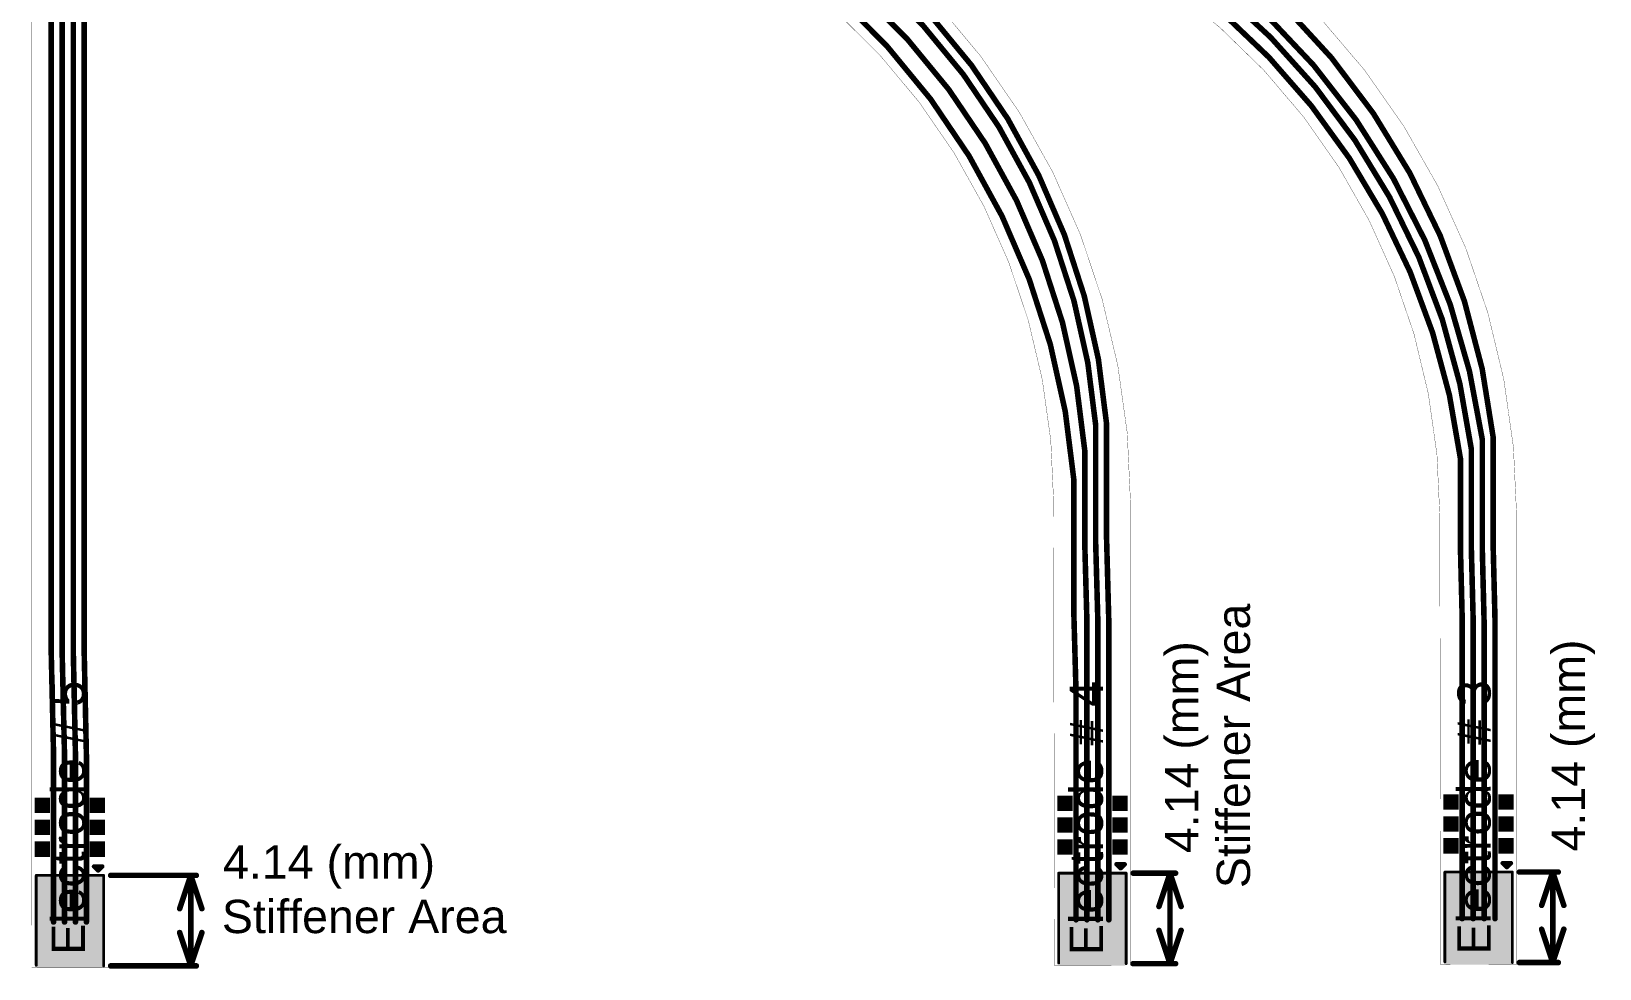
# Model space of a CAD drawing. Header units: millimetres. Extents: x 0 to 19.1, y 0 to 5.1.
# Drawn here: x 3.507 to 6.33, y 0.005 to 1.693 of the extents above; entities that cross this region are included whole.
import ezdxf

# ---------------------------------------------------------------- set-up
doc = ezdxf.new("R2010")
doc.units = ezdxf.units.MM
doc.header["$MEASUREMENT"] = 0
for name, color, linetype in [('BottomLayer', 5, 'Continuous'), ('BottomOverlay', 54, 'Continuous'), ('BottomPaste', 16, 'Continuous'), ('BottomSolder', 6, 'Continuous'), ('Mechanical1', 6, 'Continuous'), ('Mechanical2', 216, 'Continuous'), ('TopOverlay', 2, 'Continuous')]:
    doc.layers.add(name, color=color, linetype=linetype)
doc.styles.add('Arial', font='', dxfattribs={"height": 0.2})
doc.styles.get('Arial').set_extended_font_data('Arial')

# ---------------------------------------------------------------- blocks, each defined once
blk = doc.blocks.new('6_____R______P_____B_2')
at = {"layer": 'BottomLayer'}
for points in [[(-0.0433, -0.0787), (-0.0551, -0.0787), (-0.0551, 0.0787), (-0.0433, 0.0787)], [(-0.0236, -0.0787), (-0.0354, -0.0787), (-0.0354, 0.0787), (-0.0236, 0.0787)], [(-0.0039, -0.0787), (-0.0157, -0.0787), (-0.0157, 0.0787), (-0.0039, 0.0787)], [(0.0157, -0.0787), (0.0039, -0.0787), (0.0039, 0.0787), (0.0157, 0.0787)], [(0.0354, -0.0787), (0.0236, -0.0787), (0.0236, 0.0787), (0.0354, 0.0787)], [(0.0551, -0.0787), (0.0433, -0.0787), (0.0433, 0.0787), (0.0551, 0.0787)]]:
    blk.add_hatch(color=5, dxfattribs=at).paths.add_polyline_path(points)
at = {"layer": 'BottomPaste'}
for points in [[(-0.0433, -0.0787), (-0.0551, -0.0787), (-0.0551, 0.0787), (-0.0433, 0.0787)], [(-0.0236, -0.0787), (-0.0354, -0.0787), (-0.0354, 0.0787), (-0.0236, 0.0787)], [(-0.0039, -0.0787), (-0.0157, -0.0787), (-0.0157, 0.0787), (-0.0039, 0.0787)], [(0.0157, -0.0787), (0.0039, -0.0787), (0.0039, 0.0787), (0.0157, 0.0787)], [(0.0354, -0.0787), (0.0236, -0.0787), (0.0236, 0.0787), (0.0354, 0.0787)], [(0.0551, -0.0787), (0.0433, -0.0787), (0.0433, 0.0787), (0.0551, 0.0787)]]:
    blk.add_hatch(color=16, dxfattribs=at).paths.add_polyline_path(points)
at = {"layer": 'BottomSolder'}
for points in [[(-0.0393, -0.0827), (-0.0591, -0.0827), (-0.0591, 0.0827), (-0.0393, 0.0827)], [(-0.0196, -0.0827), (-0.0394, -0.0827), (-0.0394, 0.0827), (-0.0196, 0.0827)], [(0.0001, -0.0827), (-0.0197, -0.0827), (-0.0197, 0.0827), (0.0001, 0.0827)], [(0.0197, -0.0827), (-0.0001, -0.0827), (-0.0001, 0.0827), (0.0197, 0.0827)], [(0.0394, -0.0827), (0.0196, -0.0827), (0.0196, 0.0827), (0.0394, 0.0827)], [(0.0591, -0.0827), (0.0393, -0.0827), (0.0393, 0.0827), (0.0591, 0.0827)]]:
    blk.add_hatch(color=6, dxfattribs=at).paths.add_polyline_path(points)
at = {"layer": 'BottomOverlay'}
for points, const_width in [([(-0.0608, 0.084), (0.0608, 0.084)], 0.005), ([(-0.0608, -0.078), (-0.0608, 0.084)], 0.005), ([(0.0432, 0.1), (0.0582, 0.1)], 0.00787), ([(0.0432, 0.1), (0.0502, 0.093)], 0.00787), ([(0.0512, 0.093), (0.0582, 0.1)], 0.00787), ([(0.0608, -0.079), (0.0608, 0.084)], 0.005)]:
    blk.add_lwpolyline(points, dxfattribs=dict(at, const_width=const_width))
for points, const_width in [([(-0.062, 0.084, 1), (-0.0595, 0.084, 1)], 0.0025), ([(-0.062, 0.084, 1), (-0.0595, 0.084, 1)], 0.0025), ([(0.0412, 0.1, 1), (0.0452, 0.1, 1)], 0.00394), ([(0.0412, 0.1, 1), (0.0452, 0.1, 1)], 0.00394), ([(0.0482, 0.093, 1), (0.0522, 0.093, 1)], 0.00394), ([(0.0492, 0.093, 1), (0.0532, 0.093, 1)], 0.00394), ([(0.0562, 0.1, 1), (0.0602, 0.1, 1)], 0.00394), ([(0.0562, 0.1, 1), (0.0602, 0.1, 1)], 0.00394), ([(0.0595, 0.084, 1), (0.062, 0.084, 1)], 0.0025), ([(0.0595, 0.084, 1), (0.062, 0.084, 1)], 0.0025), ([(-0.062, -0.078, 1), (-0.0595, -0.078, 1)], 0.0025), ([(0.0595, -0.079, 1), (0.062, -0.079, 1)], 0.0025)]:
    blk.add_lwpolyline(points, format="xyb", close=True, dxfattribs=dict(at, const_width=const_width))
blk = doc.blocks.new('6_____R______P_____B_5')
at = {"layer": 'BottomLayer'}
for points in [[(-0.0433, -0.0787), (-0.0551, -0.0787), (-0.0551, 0.0787), (-0.0433, 0.0787)], [(-0.0236, -0.0787), (-0.0354, -0.0787), (-0.0354, 0.0787), (-0.0236, 0.0787)], [(-0.0039, -0.0787), (-0.0157, -0.0787), (-0.0157, 0.0787), (-0.0039, 0.0787)], [(0.0157, -0.0787), (0.0039, -0.0787), (0.0039, 0.0787), (0.0157, 0.0787)], [(0.0354, -0.0787), (0.0236, -0.0787), (0.0236, 0.0787), (0.0354, 0.0787)], [(0.0551, -0.0787), (0.0433, -0.0787), (0.0433, 0.0787), (0.0551, 0.0787)]]:
    blk.add_hatch(color=5, dxfattribs=at).paths.add_polyline_path(points)
at = {"layer": 'BottomPaste'}
for points in [[(-0.0433, -0.0787), (-0.0551, -0.0787), (-0.0551, 0.0787), (-0.0433, 0.0787)], [(-0.0236, -0.0787), (-0.0354, -0.0787), (-0.0354, 0.0787), (-0.0236, 0.0787)], [(-0.0039, -0.0787), (-0.0157, -0.0787), (-0.0157, 0.0787), (-0.0039, 0.0787)], [(0.0157, -0.0787), (0.0039, -0.0787), (0.0039, 0.0787), (0.0157, 0.0787)], [(0.0354, -0.0787), (0.0236, -0.0787), (0.0236, 0.0787), (0.0354, 0.0787)], [(0.0551, -0.0787), (0.0433, -0.0787), (0.0433, 0.0787), (0.0551, 0.0787)]]:
    blk.add_hatch(color=16, dxfattribs=at).paths.add_polyline_path(points)
at = {"layer": 'BottomSolder'}
for points in [[(-0.0393, -0.0827), (-0.0591, -0.0827), (-0.0591, 0.0827), (-0.0393, 0.0827)], [(-0.0196, -0.0827), (-0.0394, -0.0827), (-0.0394, 0.0827), (-0.0196, 0.0827)], [(0.0001, -0.0827), (-0.0197, -0.0827), (-0.0197, 0.0827), (0.0001, 0.0827)], [(0.0197, -0.0827), (-0.0001, -0.0827), (-0.0001, 0.0827), (0.0197, 0.0827)], [(0.0394, -0.0827), (0.0196, -0.0827), (0.0196, 0.0827), (0.0394, 0.0827)], [(0.0591, -0.0827), (0.0393, -0.0827), (0.0393, 0.0827), (0.0591, 0.0827)]]:
    blk.add_hatch(color=6, dxfattribs=at).paths.add_polyline_path(points)
at = {"layer": 'BottomOverlay'}
for points, const_width in [([(-0.0608, 0.084), (0.0608, 0.084)], 0.005), ([(-0.0608, -0.078), (-0.0608, 0.084)], 0.005), ([(0.0432, 0.1), (0.0582, 0.1)], 0.00787), ([(0.0432, 0.1), (0.0502, 0.093)], 0.00787), ([(0.0512, 0.093), (0.0582, 0.1)], 0.00787), ([(0.0608, -0.079), (0.0608, 0.084)], 0.005)]:
    blk.add_lwpolyline(points, dxfattribs=dict(at, const_width=const_width))
for points, const_width in [([(-0.062, 0.084, 1), (-0.0595, 0.084, 1)], 0.0025), ([(-0.062, 0.084, 1), (-0.0595, 0.084, 1)], 0.0025), ([(0.0412, 0.1, 1), (0.0452, 0.1, 1)], 0.00394), ([(0.0412, 0.1, 1), (0.0452, 0.1, 1)], 0.00394), ([(0.0482, 0.093, 1), (0.0522, 0.093, 1)], 0.00394), ([(0.0492, 0.093, 1), (0.0532, 0.093, 1)], 0.00394), ([(0.0562, 0.1, 1), (0.0602, 0.1, 1)], 0.00394), ([(0.0562, 0.1, 1), (0.0602, 0.1, 1)], 0.00394), ([(0.0595, 0.084, 1), (0.062, 0.084, 1)], 0.0025), ([(0.0595, 0.084, 1), (0.062, 0.084, 1)], 0.0025), ([(-0.062, -0.078, 1), (-0.0595, -0.078, 1)], 0.0025), ([(0.0595, -0.079, 1), (0.062, -0.079, 1)], 0.0025)]:
    blk.add_lwpolyline(points, format="xyb", close=True, dxfattribs=dict(at, const_width=const_width))
blk = doc.blocks.new('6_____R______P_____B_8')
at = {"layer": 'BottomLayer'}
for points in [[(-0.0433, -0.0787), (-0.0551, -0.0787), (-0.0551, 0.0787), (-0.0433, 0.0787)], [(-0.0236, -0.0787), (-0.0354, -0.0787), (-0.0354, 0.0787), (-0.0236, 0.0787)], [(-0.0039, -0.0787), (-0.0157, -0.0787), (-0.0157, 0.0787), (-0.0039, 0.0787)], [(0.0157, -0.0787), (0.0039, -0.0787), (0.0039, 0.0787), (0.0157, 0.0787)], [(0.0354, -0.0787), (0.0236, -0.0787), (0.0236, 0.0787), (0.0354, 0.0787)], [(0.0551, -0.0787), (0.0433, -0.0787), (0.0433, 0.0787), (0.0551, 0.0787)]]:
    blk.add_hatch(color=5, dxfattribs=at).paths.add_polyline_path(points)
at = {"layer": 'BottomPaste'}
for points in [[(-0.0433, -0.0787), (-0.0551, -0.0787), (-0.0551, 0.0787), (-0.0433, 0.0787)], [(-0.0236, -0.0787), (-0.0354, -0.0787), (-0.0354, 0.0787), (-0.0236, 0.0787)], [(-0.0039, -0.0787), (-0.0157, -0.0787), (-0.0157, 0.0787), (-0.0039, 0.0787)], [(0.0157, -0.0787), (0.0039, -0.0787), (0.0039, 0.0787), (0.0157, 0.0787)], [(0.0354, -0.0787), (0.0236, -0.0787), (0.0236, 0.0787), (0.0354, 0.0787)], [(0.0551, -0.0787), (0.0433, -0.0787), (0.0433, 0.0787), (0.0551, 0.0787)]]:
    blk.add_hatch(color=16, dxfattribs=at).paths.add_polyline_path(points)
at = {"layer": 'BottomSolder'}
for points in [[(-0.0393, -0.0827), (-0.0591, -0.0827), (-0.0591, 0.0827), (-0.0393, 0.0827)], [(-0.0196, -0.0827), (-0.0394, -0.0827), (-0.0394, 0.0827), (-0.0196, 0.0827)], [(0.0001, -0.0827), (-0.0197, -0.0827), (-0.0197, 0.0827), (0.0001, 0.0827)], [(0.0197, -0.0827), (-0.0001, -0.0827), (-0.0001, 0.0827), (0.0197, 0.0827)], [(0.0394, -0.0827), (0.0196, -0.0827), (0.0196, 0.0827), (0.0394, 0.0827)], [(0.0591, -0.0827), (0.0393, -0.0827), (0.0393, 0.0827), (0.0591, 0.0827)]]:
    blk.add_hatch(color=6, dxfattribs=at).paths.add_polyline_path(points)
at = {"layer": 'BottomOverlay'}
for points, const_width in [([(-0.0608, 0.084), (0.0608, 0.084)], 0.005), ([(-0.0608, -0.078), (-0.0608, 0.084)], 0.005), ([(0.0432, 0.1), (0.0582, 0.1)], 0.00787), ([(0.0432, 0.1), (0.0502, 0.093)], 0.00787), ([(0.0512, 0.093), (0.0582, 0.1)], 0.00787), ([(0.0608, -0.079), (0.0608, 0.084)], 0.005)]:
    blk.add_lwpolyline(points, dxfattribs=dict(at, const_width=const_width))
for points, const_width in [([(-0.062, 0.084, 1), (-0.0595, 0.084, 1)], 0.0025), ([(-0.062, 0.084, 1), (-0.0595, 0.084, 1)], 0.0025), ([(0.0412, 0.1, 1), (0.0452, 0.1, 1)], 0.00394), ([(0.0412, 0.1, 1), (0.0452, 0.1, 1)], 0.00394), ([(0.0482, 0.093, 1), (0.0522, 0.093, 1)], 0.00394), ([(0.0492, 0.093, 1), (0.0532, 0.093, 1)], 0.00394), ([(0.0562, 0.1, 1), (0.0602, 0.1, 1)], 0.00394), ([(0.0562, 0.1, 1), (0.0602, 0.1, 1)], 0.00394), ([(0.0595, 0.084, 1), (0.062, 0.084, 1)], 0.0025), ([(0.0595, 0.084, 1), (0.062, 0.084, 1)], 0.0025), ([(-0.062, -0.078, 1), (-0.0595, -0.078, 1)], 0.0025), ([(0.0595, -0.079, 1), (0.062, -0.079, 1)], 0.0025)]:
    blk.add_lwpolyline(points, format="xyb", close=True, dxfattribs=dict(at, const_width=const_width))

msp = doc.modelspace()

# ---------------------------------------------------------------- hatches: boundary and pattern name
at = {"layer": 'BottomLayer'}
for points in [[(5.3579, 0.2932), (5.3579, 0.3128), (5.3776, 0.3128), (5.3776, 0.2932)], [(5.4766, 0.3128), (5.4766, 0.2932), (5.4569, 0.2932), (5.4569, 0.3128)], [(6.0532, 0.2952), (6.0532, 0.3148), (6.0729, 0.3148), (6.0729, 0.2952)], [(6.1719, 0.3148), (6.1719, 0.2952), (6.1522, 0.2952), (6.1522, 0.3148)], [(3.5172, 0.2892), (3.5172, 0.3088), (3.5368, 0.3088), (3.5368, 0.2892)], [(3.6358, 0.3088), (3.6358, 0.2892), (3.6162, 0.2892), (3.6162, 0.3088)], [(3.5368, 0.2695), (3.5368, 0.2498), (3.5172, 0.2498), (3.5172, 0.2695)], [(3.6358, 0.2695), (3.6358, 0.2498), (3.6162, 0.2498), (3.6162, 0.2695)], [(5.3776, 0.2735), (5.3776, 0.2538), (5.3579, 0.2538), (5.3579, 0.2735)], [(5.4766, 0.2735), (5.4766, 0.2538), (5.4569, 0.2538), (5.4569, 0.2735)], [(6.0729, 0.2755), (6.0729, 0.2558), (6.0532, 0.2558), (6.0532, 0.2755)], [(6.1719, 0.2755), (6.1719, 0.2558), (6.1522, 0.2558), (6.1522, 0.2755)], [(3.5368, 0.2301), (3.5368, 0.2104), (3.5172, 0.2104), (3.5172, 0.2301)], [(3.6358, 0.2301), (3.6358, 0.2104), (3.6162, 0.2104), (3.6162, 0.2301)], [(5.3776, 0.2341), (5.3776, 0.2144), (5.3579, 0.2144), (5.3579, 0.2341)], [(5.4766, 0.2341), (5.4766, 0.2144), (5.4569, 0.2144), (5.4569, 0.2341)], [(6.0729, 0.2361), (6.0729, 0.2164), (6.0532, 0.2164), (6.0532, 0.2361)], [(6.1719, 0.2361), (6.1719, 0.2164), (6.1522, 0.2164), (6.1522, 0.2361)]]:
    msp.add_hatch(color=5, dxfattribs=at).paths.add_polyline_path(points)
at = {"layer": 'BottomPaste'}
for points in [[(5.3579, 0.2932), (5.3579, 0.3128), (5.3776, 0.3128), (5.3776, 0.2932)], [(5.4766, 0.3128), (5.4766, 0.2932), (5.4569, 0.2932), (5.4569, 0.3128)], [(6.0532, 0.2952), (6.0532, 0.3148), (6.0729, 0.3148), (6.0729, 0.2952)], [(6.1719, 0.3148), (6.1719, 0.2952), (6.1522, 0.2952), (6.1522, 0.3148)], [(3.5172, 0.2892), (3.5172, 0.3088), (3.5368, 0.3088), (3.5368, 0.2892)], [(3.6358, 0.3088), (3.6358, 0.2892), (3.6162, 0.2892), (3.6162, 0.3088)], [(3.5368, 0.2695), (3.5368, 0.2498), (3.5172, 0.2498), (3.5172, 0.2695)], [(3.6358, 0.2695), (3.6358, 0.2498), (3.6162, 0.2498), (3.6162, 0.2695)], [(5.3776, 0.2735), (5.3776, 0.2538), (5.3579, 0.2538), (5.3579, 0.2735)], [(5.4766, 0.2735), (5.4766, 0.2538), (5.4569, 0.2538), (5.4569, 0.2735)], [(6.0729, 0.2755), (6.0729, 0.2558), (6.0532, 0.2558), (6.0532, 0.2755)], [(6.1719, 0.2755), (6.1719, 0.2558), (6.1522, 0.2558), (6.1522, 0.2755)], [(3.5368, 0.2301), (3.5368, 0.2104), (3.5172, 0.2104), (3.5172, 0.2301)], [(3.6358, 0.2301), (3.6358, 0.2104), (3.6162, 0.2104), (3.6162, 0.2301)], [(5.3776, 0.2341), (5.3776, 0.2144), (5.3579, 0.2144), (5.3579, 0.2341)], [(5.4766, 0.2341), (5.4766, 0.2144), (5.4569, 0.2144), (5.4569, 0.2341)], [(6.0729, 0.2361), (6.0729, 0.2164), (6.0532, 0.2164), (6.0532, 0.2361)], [(6.1719, 0.2361), (6.1719, 0.2164), (6.1522, 0.2164), (6.1522, 0.2361)]]:
    msp.add_hatch(color=16, dxfattribs=at).paths.add_polyline_path(points)
at = {"layer": 'BottomSolder'}
for points in [[(3.5132, 0.2852), (3.5132, 0.3128), (3.5408, 0.3128), (3.5408, 0.2852)], [(3.6398, 0.3128), (3.6398, 0.2852), (3.6122, 0.2852), (3.6122, 0.3128)], [(5.3539, 0.2892), (5.3539, 0.3168), (5.3816, 0.3168), (5.3816, 0.2892)], [(5.4806, 0.3168), (5.4806, 0.2892), (5.4529, 0.2892), (5.4529, 0.3168)], [(6.0492, 0.2912), (6.0492, 0.3188), (6.0769, 0.3188), (6.0769, 0.2912)], [(6.1759, 0.3188), (6.1759, 0.2912), (6.1482, 0.2912), (6.1482, 0.3188)], [(3.5408, 0.2735), (3.5408, 0.2458), (3.5132, 0.2458), (3.5132, 0.2735)], [(3.6398, 0.2735), (3.6398, 0.2458), (3.6122, 0.2458), (3.6122, 0.2735)], [(5.3816, 0.2775), (5.3816, 0.2498), (5.3539, 0.2498), (5.3539, 0.2775)], [(5.4806, 0.2775), (5.4806, 0.2498), (5.4529, 0.2498), (5.4529, 0.2775)], [(6.0769, 0.2795), (6.0769, 0.2518), (6.0492, 0.2518), (6.0492, 0.2795)], [(6.1759, 0.2795), (6.1759, 0.2518), (6.1482, 0.2518), (6.1482, 0.2795)], [(3.5408, 0.2341), (3.5408, 0.2064), (3.5132, 0.2064), (3.5132, 0.2341)], [(3.6398, 0.2341), (3.6398, 0.2064), (3.6122, 0.2064), (3.6122, 0.2341)], [(5.3816, 0.2381), (5.3816, 0.2104), (5.3539, 0.2104), (5.3539, 0.2381)], [(5.4806, 0.2381), (5.4806, 0.2104), (5.4529, 0.2104), (5.4529, 0.2381)], [(6.0769, 0.2401), (6.0769, 0.2124), (6.0492, 0.2124), (6.0492, 0.2401)], [(6.1759, 0.2401), (6.1759, 0.2124), (6.1482, 0.2124), (6.1482, 0.2401)]]:
    msp.add_hatch(color=6, dxfattribs=at).paths.add_polyline_path(points)

# ---------------------------------------------------------------- linework, layer by layer
at = {"layer": 'BottomLayer', "const_width": 0.01}
for points in [[(4.2665, 3.7609, -0.407274), (7.546, 0.7022)], [(4.6671, 3.7672, -0.399477), (7.5657, 0.3662)], [(4.4736, 3.7403, -0.38679), (7.5226, 0.6839)], [(4.24, 3.558, -0.391747), (6.8932, 1.0892)], [(4.259, 3.536, -0.388989), (6.8734, 1.0856)], [(4.26, 3.514, -0.386319), (6.8537, 1.0609)], [(4.2888, 3.4866, -0.383042), (6.834, 1.049)], [(5.1053, 2.0869, -0.32703), (6.1389, 0.9613)], [(5.0739, 2.0659, -0.319436), (6.1192, 0.9582)], [(4.6499, 2.0478, -0.28915), (5.4426, 0.9874)], [(5.1187, 2.0307, -0.312282), (6.0995, 0.9406)], [(4.542, 2.0128, -0.289452), (5.3838, 0.8859)], [(4.6041, 2.0078, -0.289424), (5.4035, 0.9381)], [(4.6461, 2.0228, -0.289256), (5.4232, 0.9835)], [(5.1412, 1.9979, -0.304791), (6.0799, 0.9233)], [(5.4232, 0.9835, -0.018629), (5.4232, 0.9827)], [(6.1389, 0.9613, -0.026574), (6.1389, 0.9603)], [(5.4035, 0.9381, -0.018501), (5.4035, 0.9373)], [(6.0995, 0.9406, -0.03077), (6.0995, 0.9393)], [(5.3838, 0.8859, -0.018459), (5.3839, 0.8852)]]:
    msp.add_lwpolyline(points, format="xyb", dxfattribs=at)
for points in [[(3.5624, 0.5761), (3.5624, 3.4859)], [(3.5427, 0.5761), (3.5427, 3.4347)], [(3.5825, 0.5761), (3.5825, 3.36)], [(3.6021, 0.5761), (3.6021, 3.36)], [(5.4426, 0.786), (5.4426, 0.9874)], [(5.4232, 0.77), (5.4232, 0.9827)], [(6.1192, 0.76), (6.1192, 0.9582)], [(6.1389, 0.76), (6.1389, 0.9603)], [(5.4035, 0.77), (5.4035, 0.9373)], [(6.0995, 0.76), (6.0995, 0.9393)], [(6.0799, 0.76), (6.0799, 0.9233)], [(5.3839, 0.6421), (5.3839, 0.8852)], [(5.4426, 0.786), (5.4468, 0.6296)], [(5.4035, 0.77), (5.4074, 0.6296)], [(5.4232, 0.77), (5.4271, 0.6296)], [(6.0799, 0.76), (6.0831, 0.6316)], [(6.0995, 0.76), (6.1028, 0.6316)], [(6.1192, 0.76), (6.1224, 0.6316)], [(6.1389, 0.76), (6.1421, 0.6316)], [(5.3839, 0.6421), (5.3878, 0.5017)], [(5.4074, 0.093), (5.4074, 0.6296)], [(5.4271, 0.093), (5.4271, 0.6296)], [(5.4468, 0.093), (5.4468, 0.6296)], [(6.0831, 0.095), (6.0831, 0.6316)], [(6.1028, 0.095), (6.1028, 0.6316)], [(6.1224, 0.095), (6.1224, 0.6316)], [(6.1421, 0.095), (6.1421, 0.6316)], [(3.5427, 0.5761), (3.547, 0.3896)], [(3.5624, 0.5761), (3.5667, 0.3896)], [(3.5825, 0.5761), (3.5864, 0.3896)], [(3.6021, 0.5761), (3.6061, 0.3896)], [(5.3878, 0.093), (5.3878, 0.5017)], [(3.547, 0.089), (3.547, 0.3896)], [(3.5667, 0.089), (3.5667, 0.3896)], [(3.5864, 0.089), (3.5864, 0.3896)], [(3.6061, 0.089), (3.6061, 0.3896)]]:
    msp.add_lwpolyline(points, dxfattribs=at)
at = {"layer": 'BottomLayer', "const_width": 0.005}
for points in [[(5.4207, 0.9835, 1), (5.4257, 0.9835, 1)], [(5.4207, 0.9835, 1), (5.4257, 0.9835, 1)], [(5.4401, 0.9874, 1), (5.4451, 0.9874, 1)], [(5.4401, 0.9874, 1), (5.4451, 0.9874, 1)], [(5.4207, 0.9827, 1), (5.4257, 0.9827, 1)], [(5.4207, 0.9827, 1), (5.4257, 0.9827, 1)], [(6.1167, 0.9582, 1), (6.1217, 0.9582, 1)], [(6.1167, 0.9582, 1), (6.1217, 0.9582, 1)], [(6.1364, 0.9613, 1), (6.1414, 0.9613, 1)], [(6.1364, 0.9613, 1), (6.1414, 0.9613, 1)], [(6.1364, 0.9603, 1), (6.1414, 0.9603, 1)], [(6.1364, 0.9603, 1), (6.1414, 0.9603, 1)], [(5.401, 0.9381, 1), (5.406, 0.9381, 1)], [(5.401, 0.9381, 1), (5.406, 0.9381, 1)], [(5.401, 0.9373, 1), (5.406, 0.9373, 1)], [(5.401, 0.9373, 1), (5.406, 0.9373, 1)], [(6.097, 0.9406, 1), (6.102, 0.9406, 1)], [(6.097, 0.9406, 1), (6.102, 0.9406, 1)], [(6.097, 0.9393, 1), (6.102, 0.9393, 1)], [(6.097, 0.9393, 1), (6.102, 0.9393, 1)], [(6.0774, 0.9233, 1), (6.0824, 0.9233, 1)], [(6.0774, 0.9233, 1), (6.0824, 0.9233, 1)], [(5.3813, 0.8859, 1), (5.3863, 0.8859, 1)], [(5.3813, 0.8859, 1), (5.3863, 0.8859, 1)], [(5.3814, 0.8852, 1), (5.3864, 0.8852, 1)], [(5.3814, 0.8852, 1), (5.3864, 0.8852, 1)], [(5.4401, 0.786, 1), (5.4451, 0.786, 1)], [(5.4401, 0.786, 1), (5.4451, 0.786, 1)], [(5.401, 0.77, 1), (5.406, 0.77, 1)], [(5.401, 0.77, 1), (5.406, 0.77, 1)], [(5.4207, 0.77, 1), (5.4257, 0.77, 1)], [(5.4207, 0.77, 1), (5.4257, 0.77, 1)], [(6.0774, 0.76, 1), (6.0824, 0.76, 1)], [(6.0774, 0.76, 1), (6.0824, 0.76, 1)], [(6.097, 0.76, 1), (6.102, 0.76, 1)], [(6.097, 0.76, 1), (6.102, 0.76, 1)], [(6.1167, 0.76, 1), (6.1217, 0.76, 1)], [(6.1167, 0.76, 1), (6.1217, 0.76, 1)], [(6.1364, 0.76, 1), (6.1414, 0.76, 1)], [(6.1364, 0.76, 1), (6.1414, 0.76, 1)], [(5.3814, 0.6421, 1), (5.3864, 0.6421, 1)], [(5.3814, 0.6421, 1), (5.3864, 0.6421, 1)], [(5.4049, 0.6296, 1), (5.4099, 0.6296, 1)], [(5.4049, 0.6296, 1), (5.4099, 0.6296, 1)], [(5.4246, 0.6296, 1), (5.4296, 0.6296, 1)], [(5.4246, 0.6296, 1), (5.4296, 0.6296, 1)], [(5.4443, 0.6296, 1), (5.4493, 0.6296, 1)], [(5.4443, 0.6296, 1), (5.4493, 0.6296, 1)], [(6.0806, 0.6316, 1), (6.0856, 0.6316, 1)], [(6.0806, 0.6316, 1), (6.0856, 0.6316, 1)], [(6.1003, 0.6316, 1), (6.1053, 0.6316, 1)], [(6.1003, 0.6316, 1), (6.1053, 0.6316, 1)], [(6.1199, 0.6316, 1), (6.1249, 0.6316, 1)], [(6.1199, 0.6316, 1), (6.1249, 0.6316, 1)], [(6.1396, 0.6316, 1), (6.1446, 0.6316, 1)], [(6.1396, 0.6316, 1), (6.1446, 0.6316, 1)], [(3.5402, 0.5761, 1), (3.5452, 0.5761, 1)], [(3.5402, 0.5761, 1), (3.5452, 0.5761, 1)], [(3.5599, 0.5761, 1), (3.5649, 0.5761, 1)], [(3.5599, 0.5761, 1), (3.5649, 0.5761, 1)], [(3.58, 0.5761, 1), (3.585, 0.5761, 1)], [(3.58, 0.5761, 1), (3.585, 0.5761, 1)], [(3.5996, 0.5761, 1), (3.6046, 0.5761, 1)], [(3.5996, 0.5761, 1), (3.6046, 0.5761, 1)], [(5.3853, 0.5017, 1), (5.3903, 0.5017, 1)], [(5.3853, 0.5017, 1), (5.3903, 0.5017, 1)], [(3.5445, 0.3896, 1), (3.5495, 0.3896, 1)], [(3.5445, 0.3896, 1), (3.5495, 0.3896, 1)], [(3.5642, 0.3896, 1), (3.5692, 0.3896, 1)], [(3.5642, 0.3896, 1), (3.5692, 0.3896, 1)], [(3.5839, 0.3896, 1), (3.5889, 0.3896, 1)], [(3.5839, 0.3896, 1), (3.5889, 0.3896, 1)], [(3.6036, 0.3896, 1), (3.6086, 0.3896, 1)], [(3.6036, 0.3896, 1), (3.6086, 0.3896, 1)], [(3.5445, 0.089, 1), (3.5495, 0.089, 1)], [(3.5642, 0.089, 1), (3.5692, 0.089, 1)], [(3.5839, 0.089, 1), (3.5889, 0.089, 1)], [(3.6036, 0.089, 1), (3.6086, 0.089, 1)], [(5.3853, 0.093, 1), (5.3903, 0.093, 1)], [(5.4049, 0.093, 1), (5.4099, 0.093, 1)], [(5.4246, 0.093, 1), (5.4296, 0.093, 1)], [(5.4443, 0.093, 1), (5.4493, 0.093, 1)], [(6.0806, 0.095, 1), (6.0856, 0.095, 1)], [(6.1003, 0.095, 1), (6.1053, 0.095, 1)], [(6.1199, 0.095, 1), (6.1249, 0.095, 1)], [(6.1396, 0.095, 1), (6.1446, 0.095, 1)]]:
    msp.add_lwpolyline(points, format="xyb", close=True, dxfattribs=at)
at = {"layer": 'Mechanical1', "const_width": 0.01}
for points in [[(3.6498, 0.173), (3.804, 0.173)], [(3.774, 0.113), (3.794, 0.173)], [(3.794, 0.173), (3.814, 0.113)], [(3.794, 0.0915), (3.794, 0.173)], [(5.4906, 0.177), (5.567, 0.177)], [(5.537, 0.117), (5.557, 0.177)], [(5.557, 0.177), (5.577, 0.117)], [(5.557, 0.0955), (5.557, 0.177)], [(6.1859, 0.179), (6.256, 0.179)], [(6.226, 0.119), (6.246, 0.179)], [(6.246, 0.179), (6.266, 0.119)], [(6.246, 0.0975), (6.246, 0.179)], [(3.794, 0.01), (3.794, 0.0915)], [(5.557, 0.014), (5.557, 0.0955)], [(6.246, 0.016), (6.246, 0.0975)], [(3.774, 0.07), (3.794, 0.01)], [(3.794, 0.01), (3.814, 0.07)], [(5.537, 0.074), (5.557, 0.014)], [(5.557, 0.014), (5.577, 0.074)], [(6.226, 0.076), (6.246, 0.016)], [(6.246, 0.016), (6.266, 0.076)], [(3.6498, 0.01), (3.804, 0.01)], [(5.4906, 0.014), (5.567, 0.014)], [(6.1859, 0.016), (6.256, 0.016)]]:
    msp.add_lwpolyline(points, dxfattribs=at)
at = {"layer": 'Mechanical1', "const_width": 0.005}
for points in [[(3.6473, 0.173, 1), (3.6523, 0.173, 1)], [(3.7915, 0.173, 1), (3.7965, 0.173, 1)], [(3.7915, 0.173, 1), (3.7965, 0.173, 1)], [(3.7915, 0.173, 1), (3.7965, 0.173, 1)], [(3.8015, 0.173, 1), (3.8065, 0.173, 1)], [(5.4881, 0.177, 1), (5.4931, 0.177, 1)], [(5.5545, 0.177, 1), (5.5595, 0.177, 1)], [(5.5545, 0.177, 1), (5.5595, 0.177, 1)], [(5.5545, 0.177, 1), (5.5595, 0.177, 1)], [(5.5645, 0.177, 1), (5.5695, 0.177, 1)], [(6.1834, 0.179, 1), (6.1884, 0.179, 1)], [(6.2435, 0.179, 1), (6.2485, 0.179, 1)], [(6.2435, 0.179, 1), (6.2485, 0.179, 1)], [(6.2435, 0.179, 1), (6.2485, 0.179, 1)], [(6.2535, 0.179, 1), (6.2585, 0.179, 1)], [(3.7715, 0.113, 1), (3.7765, 0.113, 1)], [(3.8115, 0.113, 1), (3.8165, 0.113, 1)], [(5.5345, 0.117, 1), (5.5395, 0.117, 1)], [(5.5745, 0.117, 1), (5.5795, 0.117, 1)], [(6.2235, 0.119, 1), (6.2285, 0.119, 1)], [(6.2635, 0.119, 1), (6.2685, 0.119, 1)], [(3.7915, 0.0915, 1), (3.7965, 0.0915, 1)], [(3.7915, 0.0915, 1), (3.7965, 0.0915, 1)], [(5.5545, 0.0955, 1), (5.5595, 0.0955, 1)], [(5.5545, 0.0955, 1), (5.5595, 0.0955, 1)], [(6.2435, 0.0975, 1), (6.2485, 0.0975, 1)], [(6.2435, 0.0975, 1), (6.2485, 0.0975, 1)], [(3.7715, 0.07, 1), (3.7765, 0.07, 1)], [(3.8115, 0.07, 1), (3.8165, 0.07, 1)], [(5.5345, 0.074, 1), (5.5395, 0.074, 1)], [(5.5745, 0.074, 1), (5.5795, 0.074, 1)], [(6.2235, 0.076, 1), (6.2285, 0.076, 1)], [(6.2635, 0.076, 1), (6.2685, 0.076, 1)], [(3.6473, 0.01, 1), (3.6523, 0.01, 1)], [(3.7915, 0.01, 1), (3.7965, 0.01, 1)], [(3.7915, 0.01, 1), (3.7965, 0.01, 1)], [(3.7915, 0.01, 1), (3.7965, 0.01, 1)], [(3.8015, 0.01, 1), (3.8065, 0.01, 1)], [(5.4881, 0.014, 1), (5.4931, 0.014, 1)], [(5.5545, 0.014, 1), (5.5595, 0.014, 1)], [(5.5545, 0.014, 1), (5.5595, 0.014, 1)], [(5.5545, 0.014, 1), (5.5595, 0.014, 1)], [(5.5645, 0.014, 1), (5.5695, 0.014, 1)], [(6.1834, 0.016, 1), (6.1884, 0.016, 1)], [(6.2435, 0.016, 1), (6.2485, 0.016, 1)], [(6.2435, 0.016, 1), (6.2485, 0.016, 1)], [(6.2435, 0.016, 1), (6.2485, 0.016, 1)], [(6.2535, 0.016, 1), (6.2585, 0.016, 1)]]:
    msp.add_lwpolyline(points, format="xyb", close=True, dxfattribs=at)
at = {"layer": 'Mechanical2', "const_width": 0.0005}
for points in [[(4.3776, 3.8028, -0.414216), (7.6048, 0.5756)], [(4.3776, 3.6645, -0.414201), (7.4665, 0.5756)], [(4.2595, 3.5784, -0.414213), (6.9353, 0.9026)], [(4.2595, 3.4401, -0.414211), (6.7969, 0.9026)], [(5.0797, 2.1163, -0.367711), (6.181, 0.8212)], [(4.6334, 2.0861, -0.310673), (5.4857, 0.8468)], [(5.0574, 1.9798, -0.367711), (6.0427, 0.8212)], [(4.5839, 1.9569, -0.310655), (5.3474, 0.8468)]]:
    msp.add_lwpolyline(points, format="xyb", dxfattribs=at)
for points in [[(3.5073, 3.3535), (3.5075, 0.007)], [(3.6456, 0.0073), (3.6456, 3.3535)], [(5.3474, 0.8468), (5.3489, 0.0107)], [(5.4857, 0.011), (5.4857, 0.8468)], [(6.0427, 0.8212), (6.0441, 0.0121)], [(6.181, 0.0123), (6.181, 0.8212)], [(3.5075, 0.007), (3.6456, 0.0073)], [(5.3489, 0.0107), (5.4857, 0.011)], [(6.0441, 0.0121), (6.181, 0.0123)]]:
    msp.add_lwpolyline(points, dxfattribs=at)
at = {"layer": 'Mechanical2', "const_width": 0.00025}
for points in [[(5.3473, 0.8468, 1), (5.3475, 0.8468, 1)], [(5.3473, 0.8468, 1), (5.3475, 0.8468, 1)], [(5.4856, 0.8468, 1), (5.4858, 0.8468, 1)], [(5.4856, 0.8468, 1), (5.4858, 0.8468, 1)], [(6.0426, 0.8212, 1), (6.0428, 0.8212, 1)], [(6.0426, 0.8212, 1), (6.0428, 0.8212, 1)], [(6.1809, 0.8212, 1), (6.1811, 0.8212, 1)], [(6.1809, 0.8212, 1), (6.1811, 0.8212, 1)], [(3.5074, 0.007, 1), (3.5077, 0.007, 1)], [(3.5074, 0.007, 1), (3.5077, 0.007, 1)], [(3.6454, 0.0073, 1), (3.6457, 0.0073, 1)], [(3.6454, 0.0073, 1), (3.6457, 0.0073, 1)], [(5.3487, 0.0107, 1), (5.349, 0.0107, 1)], [(5.3487, 0.0107, 1), (5.349, 0.0107, 1)], [(5.4856, 0.011, 1), (5.4858, 0.011, 1)], [(5.4856, 0.011, 1), (5.4858, 0.011, 1)], [(6.044, 0.0121, 1), (6.0442, 0.0121, 1)], [(6.044, 0.0121, 1), (6.0442, 0.0121, 1)], [(6.1809, 0.0123, 1), (6.1811, 0.0123, 1)], [(6.1809, 0.0123, 1), (6.1811, 0.0123, 1)]]:
    msp.add_lwpolyline(points, format="xyb", close=True, dxfattribs=at)

# ---------------------------------------------------------------- block references
for name, p in [('6_____R______P_____B_5', (6.1126, 0.095)), ('6_____R______P_____B_2', (3.5765, 0.089)), ('6_____R______P_____B_8', (5.4173, 0.093))]:
    msp.add_blockref(name, p)

# ---------------------------------------------------------------- texts
at = {"layer": 'Mechanical1', "style": 'Arial'}
for s, rotation, p in [('Stiffener Area', 90, (5.701, 0.15)), ('4.14 (mm)', 90, (5.608, 0.213)), ('4.14 (mm)', 90, (6.304, 0.216)), ('4.14 (mm)', 360, (3.852, 0.167)), ('Stiffener Area', 360, (3.85, 0.069))]:
    msp.add_text(s, height=0.06, rotation=rotation, dxfattribs=at).set_placement(p)
at = {"layer": 'TopOverlay', "style": 'Arial'}
for s, p in [('Electrode # 5', (3.6033, 0.0299)), ('Electrode # 4', (5.4363, 0.0295)), ('Electrode # 3', (6.1343, 0.0306))]:
    msp.add_text(s, height=0.06, rotation=90, dxfattribs=at).set_placement(p)

doc.saveas('drawing.dxf')
